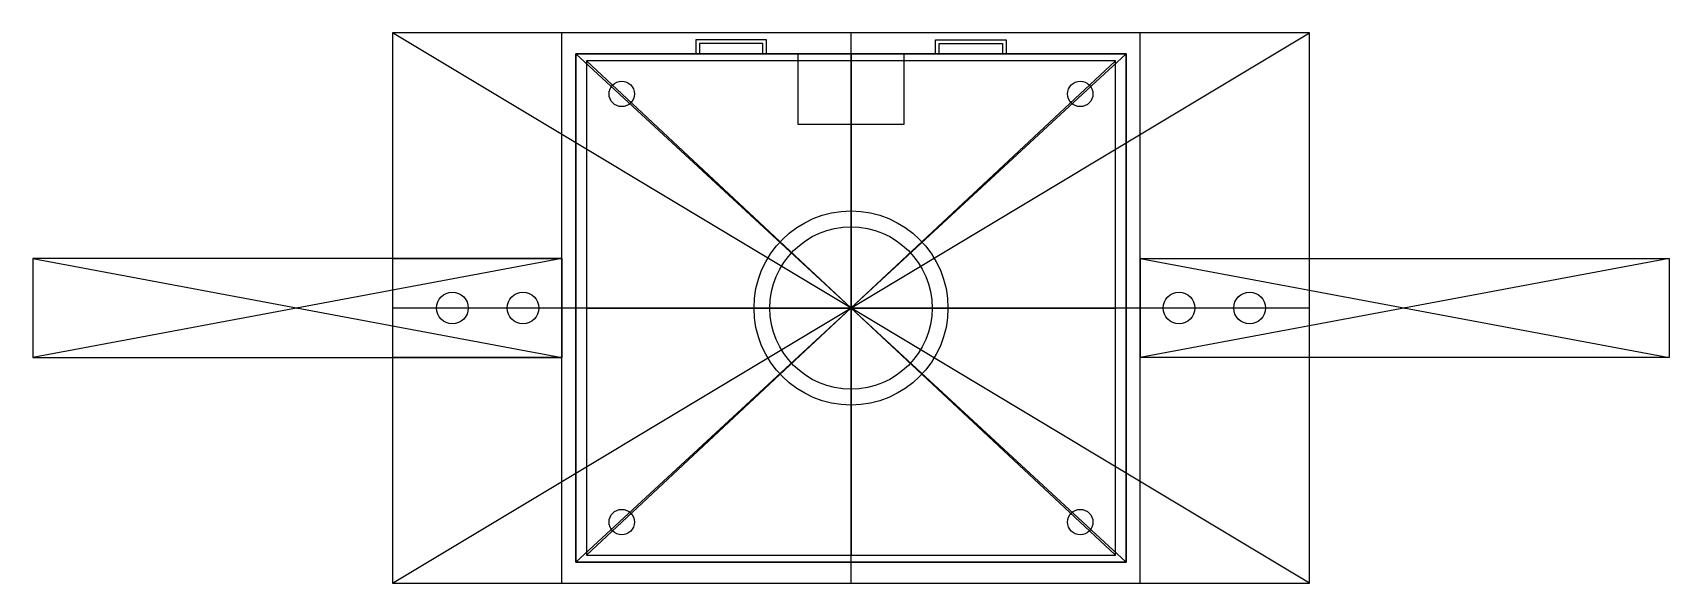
# Model space of a CAD drawing. Header units: millimetres. Extents: x -116 to 116, y -39 to 39.
import ezdxf

# ---------------------------------------------------------------- set-up
doc = ezdxf.new("R2010")
doc.units = ezdxf.units.MM
doc.header["$MEASUREMENT"] = 0
for name, color, linetype in [('', 7, 'Continuous'), ('4thfloor_bracket v4_PCB + 로드셀 상자', 7, 'Continuous'), ('4thfloor_bracket v4_PCB 부분', 7, 'Continuous'), ('4thfloor_bracket v4_PCB 스페이서', 7, 'Continuous'), ('4thfloor_bracket v4_가장 밑판', 7, 'Continuous'), ('4thfloor_bracket v4_뚜껑', 7, 'Continuous'), ('4thfloor_bracket v4_로드셀 배선 부분', 7, 'Continuous'), ('4thfloor_bracket v4_로드셀 부분 예시', 7, 'Continuous')]:
    doc.layers.add(name, color=color, linetype=linetype)

msp = doc.modelspace()

# ---------------------------------------------------------------- linework, layer by layer
at = {"layer": ''}
for p, q in [((-39, -36, 70), (39, -36, 70)), ((39, -36, 38), (-39, -36, 38)), ((-39, -36, 38), (-39, -36, 70)), ((-5, -36, 39.5), (-5, -36, 44.5)), ((5, -36, 44.5), (-5, -36, 39.5)), ((-5, -36, 44.5), (5, -36, 44.5)), ((5, -36, 39.5), (-5, -36, 39.5)), ((-5, -36, 44.5), (5, -36, 39.5)), ((0, -36, 70), (0, -36, 38)), ((5, -36, 44.5), (5, -36, 39.5)), ((39, -36, 70), (39, -36, 38))]:
    msp.add_line(p, q, dxfattribs=at)
at = {"layer": '', "extrusion": (0, 1, 0)}
for centre in [(35, 45, -36), (-35, 45, -36)]:
    msp.add_circle(centre, 3, dxfattribs=at)
at = {"layer": ''}
for p in [(0, -36), (0, -36, 42)]:
    msp.add_point(p, dxfattribs=at)
at = {"layer": '4thfloor_bracket v4_PCB + 로드셀 상자'}
for p, q in [((65, -39, 35), (-65, 39, 35)), ((-65, -39, 35), (65, 39, 35)), ((65, 39, 35), (-65, 39, 35)), ((-65, 39, 35), (-65, -39, 35)), ((65, -39, 35), (65, 39, 35)), ((-65, -39, 35), (65, -39, 35))]:
    msp.add_line(p, q, dxfattribs=at)
for radius in [13.75, 11.5]:
    msp.add_circle((0, 0, 35), radius, dxfattribs=at)
msp.add_point((0, 0, 35), dxfattribs=at)
msp.add_point((0, 0, 35), dxfattribs=at)
at = {"layer": '4thfloor_bracket v4_PCB 부분'}
for p, q in [((-65, 39, 70), (-65, -39, 70)), ((65, 39, 70), (-65, 39, 70)), ((65, -39, 70), (65, 39, 70)), ((-39, 36, 70), (39, 36, 70)), ((39, -36, 70), (-39, 36, 70)), ((-39, -36, 70), (-39, 36, 70)), ((-39, -36, 70), (39, 36, 70)), ((39, 36, 70), (39, -36, 70)), ((39, -36, 70), (-39, -36, 70)), ((-65, -39, 70), (65, -39, 70))]:
    msp.add_line(p, q, dxfattribs=at)
for p in [(-41, 39, 70), (41, 39, 70), (0, 0, 70), (0, 0, 70), (-41, -39, 70)]:
    msp.add_point(p, dxfattribs=at)
at = {"layer": '4thfloor_bracket v4_PCB 스페이서'}
for p, q in [((-39, 36, 38), (-39, -36, 38)), ((39, 36, 38), (-39, 36, 38)), ((-37.5, -35, 38), (37.5, 35, 38)), ((37.5, 35, 38), (-37.5, 35, 38)), ((37.5, -35, 38), (-37.5, 35, 38)), ((-37.5, 35, 38), (-37.5, -35, 38)), ((0, 35, 38), (0, -35, 38)), ((37.5, -35, 38), (37.5, 35, 38)), ((39, -36, 38), (39, 36, 38)), ((-37.5, 0, 38), (37.5, 0, 38)), ((-39, -36, 38), (39, -36, 38)), ((-37.5, -35, 38), (37.5, -35, 38))]:
    msp.add_line(p, q, dxfattribs=at)
for centre in [(-32.5, 30.33, 38), (-32.5, 30.33, 38), (32.5, 30.33, 38), (-32.5, -30.33, 38), (32.5, -30.33, 38)]:
    msp.add_circle(centre, 1.8, dxfattribs=at)
msp.add_point((0, 0, 38), dxfattribs=at)
msp.add_point((0, 0, 38), dxfattribs=at)
at = {"layer": '4thfloor_bracket v4_가장 밑판'}
for radius in [13.75, 11.5]:
    msp.add_circle((0, 0), radius, dxfattribs=at)
msp.add_point((0, 0), dxfattribs=at)
at = {"layer": '4thfloor_bracket v4_뚜껑'}
for p, q in [((-65, 39, 70), (-65, 7, 70)), ((65, 39, 70), (-65, 39, 70)), ((-12, 38, 70), (-22, 38, 70)), ((-22, 38, 70), (-22, 36, 70)), ((-21.5, 37.5, 70), (-21.5, 36, 70)), ((-12.5, 37.5, 70), (-21.5, 37.5, 70)), ((-12.5, 36, 70), (-12.5, 37.5, 70)), ((-12, 36, 70), (-12, 38, 70)), ((12, 36, 70), (12, 38, 70)), ((12, 38, 70), (22, 38, 70)), ((12.5, 37.5, 70), (21.5, 37.5, 70)), ((12.5, 36, 70), (12.5, 37.5, 70)), ((21.5, 37.5, 70), (21.5, 36, 70)), ((22, 38, 70), (22, 36, 70)), ((65, 7, 70), (65, 39, 70)), ((-39, 36, 70), (39, 36, 70)), ((-39, -36, 70), (-39, 36, 70)), ((-22, 36, 70), (-12, 36, 70)), ((-21.5, 36, 70), (-12.5, 36, 70)), ((-12, 36, 70), (-7.5, 36, 70)), ((-7.5, 36, 70), (7.5, 36, 70)), ((-7.5, 26, 70), (-7.5, 36, 70)), ((0, 36, 70), (0, 26, 70)), ((0, 36, 70), (0, 26, 70)), ((0, 35, 70), (0, -35, 70)), ((7.5, 36, 70), (7.5, 26, 70)), ((7.5, 36, 70), (12, 36, 70)), ((39, 36, 70), (39, -36, 70)), ((7.5, 26, 70), (-7.5, 26, 70)), ((-65, 7, 70), (-41, 7, 70)), ((-41, 7, 70), (-41, -7, 70)), ((41, 7, 70), (65, 7, 70)), ((41, -7, 70), (41, 7, 70)), ((-41, -7, 70), (-65, -7, 70)), ((-65, -7, 70), (-65, -39, 70)), ((65, -7, 70), (41, -7, 70)), ((65, -39, 70), (65, -7, 70)), ((39, -36, 70), (-39, -36, 70)), ((-65, -39, 70), (65, -39, 70))]:
    msp.add_line(p, q, dxfattribs=at)
msp.add_point((0, 0, 70), dxfattribs=at)
at = {"layer": '4thfloor_bracket v4_로드셀 배선 부분'}
for p, q in [((41, 7, 70), (41, -7, 70)), ((41, 7, 45), (41, 7, 70)), ((41, -7, 45), (41, 7, 45)), ((41, 5, 51), (41, -5, 51)), ((41, -5, 47), (41, 5, 47)), ((41, 5, 47), (41, 5, 51)), ((41, -5, 51), (41, 5, 47)), ((41, 5, 51), (41, -5, 47)), ((41, -5, 51), (41, -5, 47)), ((41, -7, 70), (41, -7, 45))]:
    msp.add_line(p, q, dxfattribs=at)
for p in [(41, 0, 49), (41, 0)]:
    msp.add_point(p, dxfattribs=at)
at = {"layer": '4thfloor_bracket v4_로드셀 부분 예시'}
for p, q in [((-41, -39, 35), (-41, 39, 35)), ((0, -39, 35), (0, 39, 35)), ((41, -39, 35), (41, 39, 35)), ((65, -39, 35), (65, 39, 35)), ((-116, 7, 35), (-116, -7, 35)), ((-41, 7, 35), (-116, -7, 35)), ((-41, 7, 35), (-116, 7, 35)), ((-116, 7, 35), (-41, -7, 35)), ((-41, -7, 35), (-41, 7, 35)), ((41, -7, 35), (41, 7, 35)), ((41, 7, 35), (116, -7, 35)), ((41, 7, 35), (116, 7, 35)), ((116, 7, 35), (41, -7, 35)), ((116, 7, 35), (116, -7, 35)), ((0, 0, 35), (-65, 0, 35)), ((65, 0, 35), (0, 0, 35)), ((-116, -7, 35), (-41, -7, 35)), ((116, -7, 35), (41, -7, 35))]:
    msp.add_line(p, q, dxfattribs=at)
for centre in [(-56.5, 0, 35), (-46.5, 0, 35), (46.5, 0, 35), (56.5, 0, 35)]:
    msp.add_circle(centre, 2.25, dxfattribs=at)
for p in [(-78.5, 0, 35), (0, 0, 35), (78.5, 0, 35)]:
    msp.add_point(p, dxfattribs=at)

doc.saveas('drawing.dxf')
